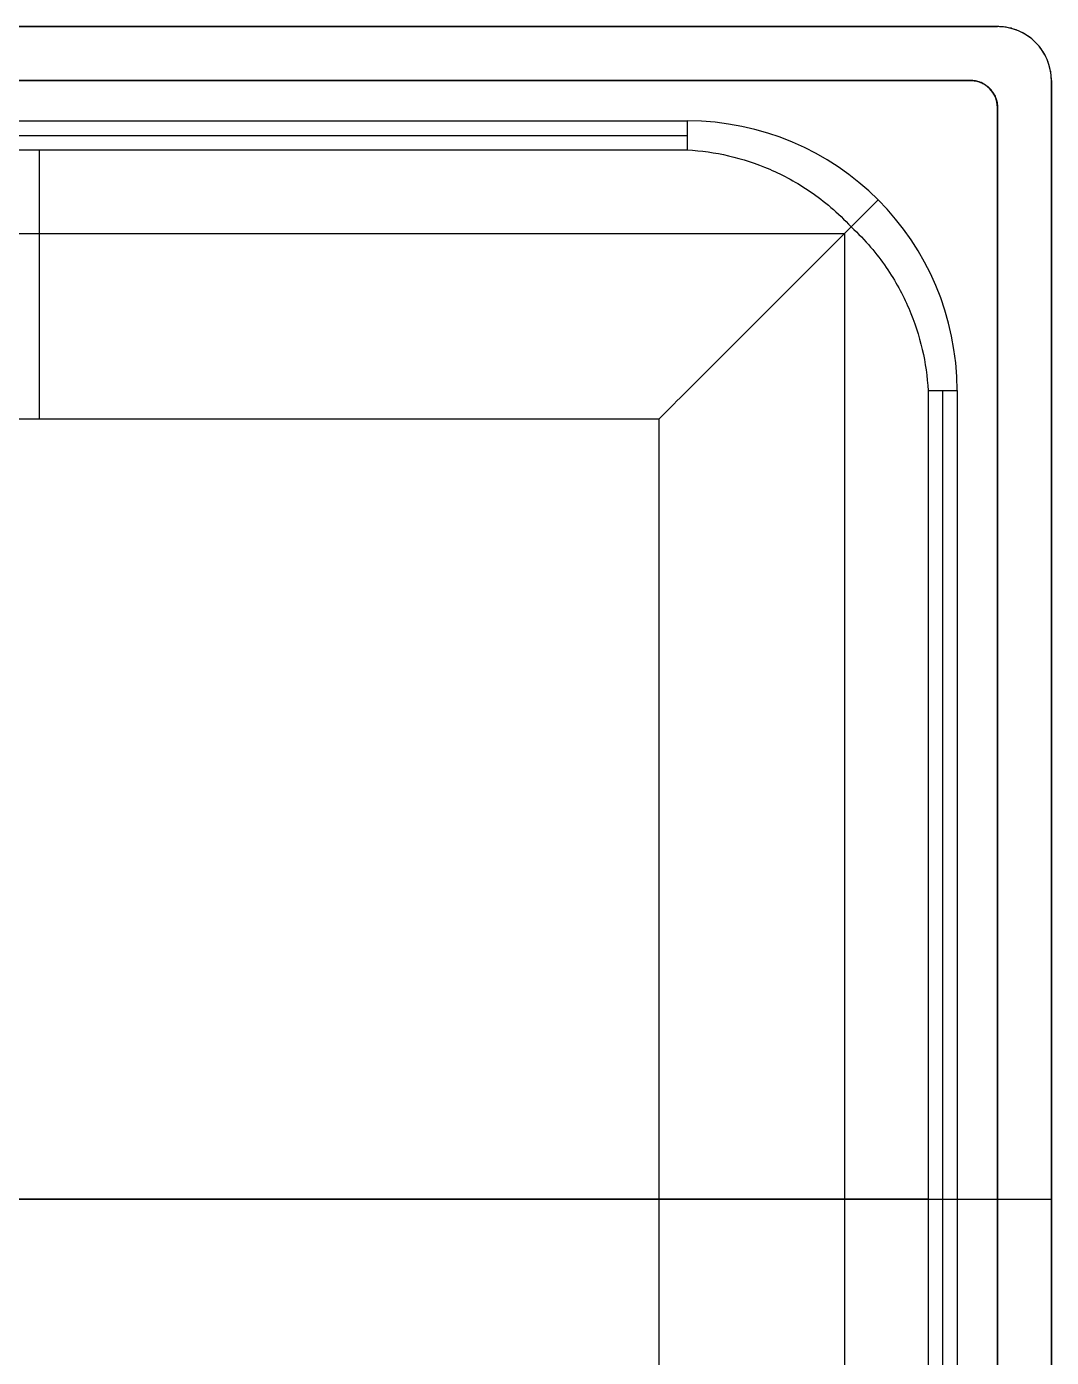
# Model space of a CAD drawing. Header units: millimetres. Extents: x -498.9 to -420.9, y -451.4 to -407.9.
# Drawn here: x -439.94 to -420.93, y -432.58 to -407.9 of the extents above; entities that cross this region are included whole.
import ezdxf

# ---------------------------------------------------------------- set-up
doc = ezdxf.new("R2010")
doc.units = ezdxf.units.MM
doc.header["$MEASUREMENT"] = 0
doc.layers.add('2D', color=7, linetype='Continuous')

# ---------------------------------------------------------------- blocks, each defined once
blk = doc.blocks.new('DREZ ETX 614')
for p, q in [((253.614, 167.048), (177.614, 167.048)), ((253.614, 167.048, 16), (177.614, 167.048, 16)), ((177.614, 167.048, 8), (253.614, 167.048, 8)), ((253.614, 167.048), (253.614, 167.048, 16)), ((254.321, 166.755, 16), (254.321, 166.755)), ((253.114, 166.048, 15.5), (178.114, 166.048, 15.5)), ((253.114, 166.048, 16), (178.114, 166.048, 16)), ((178.114, 166.048, 15.75), (253.114, 166.048, 15.75)), ((253.114, 166.048, 15.5), (253.114, 166.048, 16)), ((253.467, 165.902, 16), (253.467, 165.902, 15.5)), ((254.614, 124.548), (254.614, 166.048)), ((254.614, 124.548, 16), (254.614, 166.048, 16)), ((254.614, 166.048, 16), (254.614, 166.048)), ((254.614, 166.048, 8), (254.614, 124.548, 8)), ((253.614, 125.048, 15.5), (253.614, 165.548, 15.5)), ((253.614, 165.548, 16), (253.614, 125.048, 16)), ((253.614, 165.548, 16), (253.614, 165.548, 15.5)), ((253.614, 165.548, 15.75), (253.614, 125.048, 15.75)), ((222.864, 165.298, 15.5), (247.864, 165.298, 15.5)), ((247.864, 164.76, 5.238), (247.864, 165.298, 15.5)), ((222.864, 165.029, 10.369), (247.864, 165.029, 10.369)), ((222.864, 164.76, 5.238), (247.864, 164.76, 5.238)), ((250.899, 163.333, 1.995), (251.399, 163.834, 15.5)), ((221.327, 163.209, 1.873), (250.775, 163.209, 1.873)), ((250.775, 163.209, 1.873), (250.775, 127.387, 1.873)), ((252.326, 160.298, 5.238), (252.326, 130.298, 5.238)), ((252.326, 160.298, 5.238), (252.864, 160.298, 15.5)), ((252.595, 160.298, 10.369), (252.595, 130.298, 10.369)), ((252.864, 160.298, 15.5), (252.864, 130.298, 15.5)), ((247.333, 159.767, 0.5), (223.897, 159.767, 0.5)), ((247.333, 159.767, 0.5), (247.333, 130.829, 0.5)), ((247.333, 145.298, 0.5), (228.302, 145.298, 0.5)), ((228.302, 145.298), (254.614, 145.298)), ((252.326, 145.298, 5.238), (252.864, 145.298, 15.5)), ((252.864, 145.298, 15.5), (253.614, 145.298, 15.5)), ((253.614, 145.298, 16), (254.614, 145.298, 16)), ((253.614, 145.298, 15.5), (253.614, 145.298, 16)), ((254.614, 145.298), (254.614, 145.298, 16))]:
    blk.add_line(p, q)
for centre, radius, start in [((253.614, 166.048, 8), 1, 0), ((253.114, 165.548, 15.75), 0.5, 0), ((247.864, 160.298, 15.5), 5, 360)]:
    blk.add_arc(centre, radius, start, 90)
at = {"extrusion": (1, 0, 0)}
blk.add_arc((159.767, 5.5, 235.844), 5, 270, 357, dxfattribs=at)
at = {"extrusion": (0, 1, 0)}
blk.add_arc((-247.333, 5.5, 145.298), 5, 183, 270, dxfattribs=at)
for points in [[(254.614, 166.048), (254.614, 167.048), (253.614, 167.048)], [(254.614, 166.048, 16), (254.614, 167.048, 16), (253.614, 167.048, 16)], [(253.614, 165.548, 15.5), (253.614, 166.048, 15.5), (253.114, 166.048, 15.5)], [(253.114, 166.048, 16), (253.614, 166.048, 16), (253.614, 165.548, 16)]]:
    blk.add_rational_spline(points, [1, 0.707106781187, 1], degree=2)
for points, knots in [([(247.864, 164.76, 5.238), (248.118, 164.746, 4.97), (248.373, 164.71, 4.701), (248.881, 164.593, 4.163), (249.135, 164.511, 3.893), (249.642, 164.292, 3.353), (249.895, 164.156, 3.083), (250.399, 163.81, 2.541), (250.65, 163.602, 2.269), (250.899, 163.333, 1.995)], [-0.007235, -0.007235, -0.007235, -0.007235, 1.174746, 1.174746, 2.356672, 2.356672, 3.53881, 3.53881, 4.721256, 4.721256, 4.721256, 4.721256]), ([(250.899, 163.333, 1.995), (250.606, 163.04, 1.697), (250.311, 162.745, 1.468), (249.718, 162.152, 1.092), (249.421, 161.855, 0.946), (248.825, 161.259, 0.717), (248.527, 160.961, 0.635), (247.93, 160.364, 0.527), (247.631, 160.066, 0.5), (247.333, 159.767, 0.5)], [0.7767394, 0.7767394, 0.7767394, 0.7767394, 0.9752115, 0.9752115, 1.1737602, 1.1737602, 1.372286, 1.372286, 1.5707963, 1.5707963, 1.5707963, 1.5707963]), ([(250.899, 163.333, 1.995), (251.168, 163.084, 2.269), (251.376, 162.833, 2.541), (251.722, 162.329, 3.083), (251.858, 162.076, 3.353), (252.077, 161.569, 3.893), (252.159, 161.315, 4.163), (252.276, 160.807, 4.701), (252.312, 160.553, 4.969), (252.326, 160.298, 5.238)], [3.562628, 3.562628, 3.562628, 3.562628, 4.590963, 4.590963, 5.619212, 5.619212, 6.64697, 6.64697, 7.675432, 7.675432, 7.675432, 7.675432])]:
    blk.add_open_spline(points, degree=3, knots=knots)
blk = doc.blocks.new('DREZ_ETX_614')
blk.add_blockref('DREZ ETX 614', (-254.614, -123.548, -15.5))

msp = doc.modelspace()

# ---------------------------------------------------------------- block references
at = {"layer": '2D', "color": 1, "lineweight": 0}
msp.add_blockref('DREZ_ETX_614', (-420.931, -451.396), dxfattribs=at)

doc.saveas('drawing.dxf')
